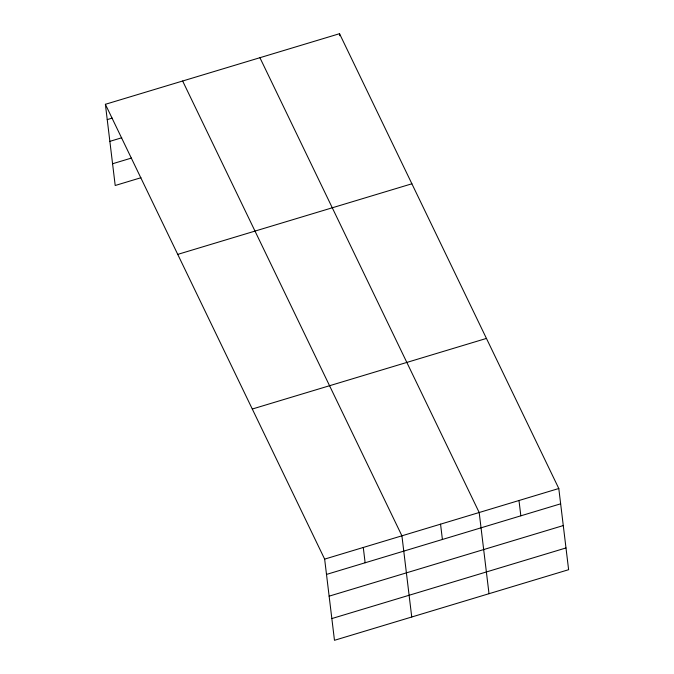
<?xml version="1.0" encoding="UTF-8"?>
<svg xmlns="http://www.w3.org/2000/svg" width="674" height="674" viewBox="0 0 674 674"><rect width="100%" height="100%" fill="white"/><g stroke="black" fill="none" stroke-linecap="round" stroke-linejoin="round"><path stroke-width="1.01" d="M105.38 104.302L339.528 33.7L558.797 488.507L568.62 569.699L334.473 640.3L324.649 559.117L105.38 104.302L115.203 185.493L140.959 177.725M107.233 119.61L112.187 118.118M109.862 141.355L121.75 137.766M112.575 163.748L131.396 158.078M177.734 254.393L411.89 183.783M252.287 409.025L486.443 338.424M324.649 559.117L558.797 488.507M326.502 574.425L560.65 503.815M329.131 596.161L563.279 525.56M331.844 618.564L565.991 547.954M259.92 57.703L479.189 512.518L489.012 593.701M182.646 81.006L401.915 535.813L411.738 616.996M518.988 500.512L520.842 515.821M440.552 524.161L442.405 539.47M339.528 33.7L339.772 35.739M363.278 547.465L365.131 562.773"/></g></svg>
